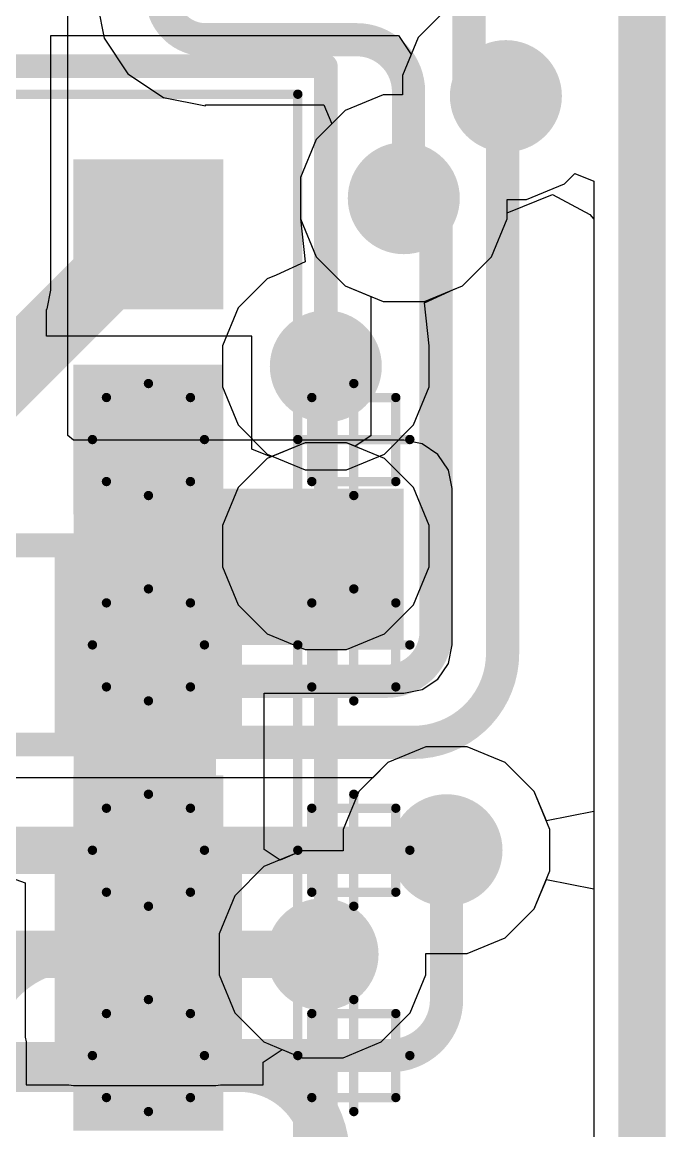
# Model space of a CAD drawing. Header units: inches. Extents: x -0.01 to 2.44, y -0.01 to 2.26.
# Drawn here: x 1.9165 to 2.0522, y 0.3888 to 0.6226 of the extents above; entities that cross this region are included whole.
import ezdxf

# ---------------------------------------------------------------- set-up
doc = ezdxf.new("R2010")
doc.units = ezdxf.units.IN
doc.header["$MEASUREMENT"] = 0
for name, color, linetype in [('Board Outline', 216, 'Continuous'), ('Bottom Layer', 5, 'Continuous'), ('Bottom Overlay', 54, 'Continuous'), ('Bottom Paste', 16, 'Continuous'), ('Bottom Solder', 6, 'Continuous'), ('GROUND', 16, 'Continuous'), ('POWER', 76, 'Continuous'), ('SIGNAL1', 90, 'Continuous'), ('SIGNAL2', 156, 'Continuous'), ('Top 3D Body', 76, 'Continuous'), ('Top Assembly', 56, 'Continuous'), ('Top Component Center', 56, 'Continuous'), ('Top Layer', 1, 'Continuous'), ('Top Overlay', 2, 'Continuous'), ('Top Paste', 8, 'Continuous'), ('Top Solder', 216, 'Continuous'), ('Via Holes', 16, 'Continuous')]:
    doc.layers.add(name, color=color, linetype=linetype)

# ---------------------------------------------------------------- blocks, each defined once
blk = doc.blocks.new('NORA_B120_00B_28')
at = {"layer": 'Top Layer'}
for points in [[(-0.16142, -0.05512), (-0.18504, -0.05512), (-0.18504, -0.0315), (-0.16142, -0.0315)], [(-0.16142, -0.09843), (-0.18504, -0.09843), (-0.18504, -0.0748), (-0.16142, -0.0748)], [(-0.16142, -0.14173), (-0.18504, -0.14173), (-0.18504, -0.11811), (-0.16142, -0.11811)], [(-0.16142, -0.18504), (-0.18504, -0.18504), (-0.18504, -0.16142), (-0.16142, -0.16142)], [(-0.16142, -0.22835), (-0.18504, -0.22835), (-0.18504, -0.20472), (-0.16142, -0.20472)]]:
    blk.add_hatch(color=1, dxfattribs=at).paths.add_polyline_path(points)
at = {"layer": 'Top Paste'}
for points in [[(-0.16142, -0.05512), (-0.18504, -0.05512), (-0.18504, -0.0315), (-0.16142, -0.0315)], [(-0.16142, -0.09843), (-0.18504, -0.09843), (-0.18504, -0.0748), (-0.16142, -0.0748)], [(-0.16142, -0.14173), (-0.18504, -0.14173), (-0.18504, -0.11811), (-0.16142, -0.11811)], [(-0.16142, -0.18504), (-0.18504, -0.18504), (-0.18504, -0.16142), (-0.16142, -0.16142)], [(-0.16142, -0.22835), (-0.18504, -0.22835), (-0.18504, -0.20472), (-0.16142, -0.20472)]]:
    blk.add_hatch(color=8, dxfattribs=at).paths.add_polyline_path(points)
at = {"layer": 'Top Solder'}
for points in [[(-0.15742, -0.05912), (-0.18904, -0.05912), (-0.18904, -0.0275), (-0.15742, -0.0275)], [(-0.15742, -0.10243), (-0.18904, -0.10243), (-0.18904, -0.0708), (-0.15742, -0.0708)], [(-0.15742, -0.14573), (-0.18904, -0.14573), (-0.18904, -0.11411), (-0.15742, -0.11411)], [(-0.15742, -0.18904), (-0.18904, -0.18904), (-0.18904, -0.15742), (-0.15742, -0.15742)], [(-0.15742, -0.23235), (-0.18904, -0.23235), (-0.18904, -0.20072), (-0.15742, -0.20072)]]:
    blk.add_hatch(color=216, dxfattribs=at).paths.add_polyline_path(points)
at = {"layer": 'Top 3D Body', "const_width": 0.00197}
for points in [[(-0.20472, 0.31693), (-0.20472, -0.24606)], [(0.20472, -0.24606), (-0.20472, -0.24606)]]:
    blk.add_lwpolyline(points, dxfattribs=at)
at = {"layer": 'Top 3D Body', "const_width": 0.000984}
blk.add_lwpolyline([(-0.20522, -0.24606, 1), (-0.20423, -0.24606, 1)], format="xyb", close=True, dxfattribs=at)
blk.add_lwpolyline([(-0.20522, -0.24606, 1), (-0.20423, -0.24606, 1)], format="xyb", close=True, dxfattribs=at)
at = {"layer": 'Top Assembly', "const_width": 0.00197}
for points in [[(-0.22539, -0.03445), (-0.22539, -0.05217)], [(-0.20768, -0.03445), (-0.22539, -0.03445)], [(-0.20768, -0.03445), (-0.20768, -0.05217)], [(-0.18209, -0.03445), (-0.18209, -0.05217)], [(-0.16437, -0.03445), (-0.18209, -0.03445)], [(-0.16437, -0.03445), (-0.16437, -0.05217)], [(-0.20768, -0.05217), (-0.22539, -0.05217)], [(-0.16437, -0.05217), (-0.18209, -0.05217)], [(-0.22539, -0.07776), (-0.22539, -0.09547)], [(-0.20768, -0.07776), (-0.22539, -0.07776)], [(-0.20768, -0.07776), (-0.20768, -0.09547)], [(-0.18209, -0.07776), (-0.18209, -0.09547)], [(-0.16437, -0.07776), (-0.18209, -0.07776)], [(-0.16437, -0.07776), (-0.16437, -0.09547)], [(-0.20768, -0.09547), (-0.22539, -0.09547)], [(-0.16437, -0.09547), (-0.18209, -0.09547)], [(-0.22539, -0.12106), (-0.22539, -0.13878)], [(-0.20768, -0.12106), (-0.22539, -0.12106)], [(-0.20768, -0.12106), (-0.20768, -0.13878)], [(-0.18209, -0.12106), (-0.18209, -0.13878)], [(-0.16437, -0.12106), (-0.18209, -0.12106)], [(-0.16437, -0.12106), (-0.16437, -0.13878)], [(-0.20768, -0.13878), (-0.22539, -0.13878)], [(-0.16437, -0.13878), (-0.18209, -0.13878)], [(-0.20768, -0.16437), (-0.22539, -0.16437)], [(-0.22539, -0.16437), (-0.22539, -0.18209)], [(-0.20768, -0.16437), (-0.20768, -0.18209)], [(-0.16437, -0.16437), (-0.18209, -0.16437)], [(-0.18209, -0.16437), (-0.18209, -0.18209)], [(-0.16437, -0.16437), (-0.16437, -0.18209)], [(-0.20768, -0.18209), (-0.22539, -0.18209)], [(-0.16437, -0.18209), (-0.18209, -0.18209)]]:
    blk.add_lwpolyline(points, dxfattribs=at)
at = {"layer": 'Top Assembly', "const_width": 0.000984}
for points in [[(-0.22588, -0.03445, 1), (-0.2249, -0.03445, 1)], [(-0.22588, -0.03445, 1), (-0.2249, -0.03445, 1)], [(-0.20817, -0.03445, 1), (-0.20718, -0.03445, 1)], [(-0.20817, -0.03445, 1), (-0.20718, -0.03445, 1)], [(-0.18258, -0.03445, 1), (-0.18159, -0.03445, 1)], [(-0.18258, -0.03445, 1), (-0.18159, -0.03445, 1)], [(-0.16486, -0.03445, 1), (-0.16388, -0.03445, 1)], [(-0.16486, -0.03445, 1), (-0.16388, -0.03445, 1)], [(-0.22588, -0.05217, 1), (-0.2249, -0.05217, 1)], [(-0.22588, -0.05217, 1), (-0.2249, -0.05217, 1)], [(-0.20817, -0.05217, 1), (-0.20718, -0.05217, 1)], [(-0.20817, -0.05217, 1), (-0.20718, -0.05217, 1)], [(-0.18258, -0.05217, 1), (-0.18159, -0.05217, 1)], [(-0.18258, -0.05217, 1), (-0.18159, -0.05217, 1)], [(-0.16486, -0.05217, 1), (-0.16388, -0.05217, 1)], [(-0.16486, -0.05217, 1), (-0.16388, -0.05217, 1)], [(-0.22588, -0.07776, 1), (-0.2249, -0.07776, 1)], [(-0.22588, -0.07776, 1), (-0.2249, -0.07776, 1)], [(-0.20817, -0.07776, 1), (-0.20718, -0.07776, 1)], [(-0.20817, -0.07776, 1), (-0.20718, -0.07776, 1)], [(-0.18258, -0.07776, 1), (-0.18159, -0.07776, 1)], [(-0.18258, -0.07776, 1), (-0.18159, -0.07776, 1)], [(-0.16486, -0.07776, 1), (-0.16388, -0.07776, 1)], [(-0.16486, -0.07776, 1), (-0.16388, -0.07776, 1)], [(-0.22588, -0.09547, 1), (-0.2249, -0.09547, 1)], [(-0.22588, -0.09547, 1), (-0.2249, -0.09547, 1)], [(-0.20817, -0.09547, 1), (-0.20718, -0.09547, 1)], [(-0.20817, -0.09547, 1), (-0.20718, -0.09547, 1)], [(-0.18258, -0.09547, 1), (-0.18159, -0.09547, 1)], [(-0.18258, -0.09547, 1), (-0.18159, -0.09547, 1)], [(-0.16486, -0.09547, 1), (-0.16388, -0.09547, 1)], [(-0.16486, -0.09547, 1), (-0.16388, -0.09547, 1)], [(-0.22588, -0.12106, 1), (-0.2249, -0.12106, 1)], [(-0.22588, -0.12106, 1), (-0.2249, -0.12106, 1)], [(-0.20817, -0.12106, 1), (-0.20718, -0.12106, 1)], [(-0.20817, -0.12106, 1), (-0.20718, -0.12106, 1)], [(-0.18258, -0.12106, 1), (-0.18159, -0.12106, 1)], [(-0.18258, -0.12106, 1), (-0.18159, -0.12106, 1)], [(-0.16486, -0.12106, 1), (-0.16388, -0.12106, 1)], [(-0.16486, -0.12106, 1), (-0.16388, -0.12106, 1)], [(-0.22588, -0.13878, 1), (-0.2249, -0.13878, 1)], [(-0.22588, -0.13878, 1), (-0.2249, -0.13878, 1)], [(-0.20817, -0.13878, 1), (-0.20718, -0.13878, 1)], [(-0.20817, -0.13878, 1), (-0.20718, -0.13878, 1)], [(-0.18258, -0.13878, 1), (-0.18159, -0.13878, 1)], [(-0.18258, -0.13878, 1), (-0.18159, -0.13878, 1)], [(-0.16486, -0.13878, 1), (-0.16388, -0.13878, 1)], [(-0.16486, -0.13878, 1), (-0.16388, -0.13878, 1)], [(-0.22588, -0.16437, 1), (-0.2249, -0.16437, 1)], [(-0.22588, -0.16437, 1), (-0.2249, -0.16437, 1)], [(-0.20817, -0.16437, 1), (-0.20718, -0.16437, 1)], [(-0.20817, -0.16437, 1), (-0.20718, -0.16437, 1)], [(-0.18258, -0.16437, 1), (-0.18159, -0.16437, 1)], [(-0.18258, -0.16437, 1), (-0.18159, -0.16437, 1)], [(-0.16486, -0.16437, 1), (-0.16388, -0.16437, 1)], [(-0.16486, -0.16437, 1), (-0.16388, -0.16437, 1)], [(-0.22588, -0.18209, 1), (-0.2249, -0.18209, 1)], [(-0.22588, -0.18209, 1), (-0.2249, -0.18209, 1)], [(-0.20817, -0.18209, 1), (-0.20718, -0.18209, 1)], [(-0.20817, -0.18209, 1), (-0.20718, -0.18209, 1)], [(-0.18258, -0.18209, 1), (-0.18159, -0.18209, 1)], [(-0.18258, -0.18209, 1), (-0.18159, -0.18209, 1)], [(-0.16486, -0.18209, 1), (-0.16388, -0.18209, 1)], [(-0.16486, -0.18209, 1), (-0.16388, -0.18209, 1)]]:
    blk.add_lwpolyline(points, format="xyb", close=True, dxfattribs=at)
at = {"layer": 'Top Component Center', "const_width": 0.00197}
for points in [[(-0.21653, -0.0315), (-0.21653, -0.05512)], [(-0.17323, -0.0315), (-0.17323, -0.05512)], [(-0.22539, -0.03445), (-0.22539, -0.05217)], [(-0.20768, -0.03445), (-0.22539, -0.03445)], [(-0.20768, -0.03445), (-0.20768, -0.05217)], [(-0.18209, -0.03445), (-0.18209, -0.05217)], [(-0.16437, -0.03445), (-0.18209, -0.03445)], [(-0.16437, -0.03445), (-0.16437, -0.05217)], [(-0.20472, -0.04331), (-0.22835, -0.04331)], [(-0.16142, -0.04331), (-0.18504, -0.04331)], [(-0.20768, -0.05217), (-0.22539, -0.05217)], [(-0.16437, -0.05217), (-0.18209, -0.05217)], [(-0.21653, -0.0748), (-0.21653, -0.09842)], [(-0.17323, -0.0748), (-0.17323, -0.09842)], [(-0.20768, -0.07776), (-0.22539, -0.07776)], [(-0.22539, -0.07776), (-0.22539, -0.09547)], [(-0.20768, -0.07776), (-0.20768, -0.09547)], [(-0.18209, -0.07776), (-0.18209, -0.09547)], [(-0.16437, -0.07776), (-0.18209, -0.07776)], [(-0.16437, -0.07776), (-0.16437, -0.09547)], [(-0.20472, -0.08661), (-0.22835, -0.08661)], [(-0.16142, -0.08661), (-0.18504, -0.08661)], [(-0.20768, -0.09547), (-0.22539, -0.09547)], [(-0.16437, -0.09547), (-0.18209, -0.09547)], [(-0.21653, -0.11811), (-0.21653, -0.14173)], [(-0.17323, -0.11811), (-0.17323, -0.14173)], [(-0.20768, -0.12106), (-0.22539, -0.12106)], [(-0.22539, -0.12106), (-0.22539, -0.13878)], [(-0.20768, -0.12106), (-0.20768, -0.13878)], [(-0.16437, -0.12106), (-0.18209, -0.12106)], [(-0.18209, -0.12106), (-0.18209, -0.13878)], [(-0.16437, -0.12106), (-0.16437, -0.13878)], [(-0.20472, -0.12992), (-0.22835, -0.12992)], [(-0.16142, -0.12992), (-0.18504, -0.12992)], [(-0.20768, -0.13878), (-0.22539, -0.13878)], [(-0.16437, -0.13878), (-0.18209, -0.13878)], [(-0.21653, -0.16142), (-0.21653, -0.18504)], [(-0.17323, -0.16142), (-0.17323, -0.18504)], [(-0.22539, -0.16437), (-0.22539, -0.18209)], [(-0.20768, -0.16437), (-0.22539, -0.16437)], [(-0.20768, -0.16437), (-0.20768, -0.18209)], [(-0.18209, -0.16437), (-0.18209, -0.18209)], [(-0.16437, -0.16437), (-0.18209, -0.16437)], [(-0.16437, -0.16437), (-0.16437, -0.18209)], [(-0.20472, -0.17323), (-0.22835, -0.17323)], [(-0.16142, -0.17323), (-0.18504, -0.17323)], [(-0.20768, -0.18209), (-0.22539, -0.18209)], [(-0.16437, -0.18209), (-0.18209, -0.18209)]]:
    blk.add_lwpolyline(points, dxfattribs=at)
at = {"layer": 'Top Component Center', "const_width": 0.000984}
for points in [[(-0.21703, -0.0315, 1), (-0.21604, -0.0315, 1)], [(-0.17372, -0.0315, 1), (-0.17274, -0.0315, 1)], [(-0.22588, -0.03445, 1), (-0.2249, -0.03445, 1)], [(-0.22588, -0.03445, 1), (-0.2249, -0.03445, 1)], [(-0.20817, -0.03445, 1), (-0.20718, -0.03445, 1)], [(-0.20817, -0.03445, 1), (-0.20718, -0.03445, 1)], [(-0.18258, -0.03445, 1), (-0.18159, -0.03445, 1)], [(-0.18258, -0.03445, 1), (-0.18159, -0.03445, 1)], [(-0.16486, -0.03445, 1), (-0.16388, -0.03445, 1)], [(-0.16486, -0.03445, 1), (-0.16388, -0.03445, 1)], [(-0.22884, -0.04331, 1), (-0.22785, -0.04331, 1)], [(-0.20522, -0.04331, 1), (-0.20423, -0.04331, 1)], [(-0.18553, -0.04331, 1), (-0.18455, -0.04331, 1)], [(-0.16191, -0.04331, 1), (-0.16092, -0.04331, 1)], [(-0.22588, -0.05217, 1), (-0.2249, -0.05217, 1)], [(-0.22588, -0.05217, 1), (-0.2249, -0.05217, 1)], [(-0.20817, -0.05217, 1), (-0.20718, -0.05217, 1)], [(-0.20817, -0.05217, 1), (-0.20718, -0.05217, 1)], [(-0.18258, -0.05217, 1), (-0.18159, -0.05217, 1)], [(-0.18258, -0.05217, 1), (-0.18159, -0.05217, 1)], [(-0.16486, -0.05217, 1), (-0.16388, -0.05217, 1)], [(-0.16486, -0.05217, 1), (-0.16388, -0.05217, 1)], [(-0.21703, -0.05512, 1), (-0.21604, -0.05512, 1)], [(-0.17372, -0.05512, 1), (-0.17274, -0.05512, 1)], [(-0.21703, -0.0748, 1), (-0.21604, -0.0748, 1)], [(-0.17372, -0.0748, 1), (-0.17274, -0.0748, 1)], [(-0.22588, -0.07776, 1), (-0.2249, -0.07776, 1)], [(-0.22588, -0.07776, 1), (-0.2249, -0.07776, 1)], [(-0.20817, -0.07776, 1), (-0.20718, -0.07776, 1)], [(-0.20817, -0.07776, 1), (-0.20718, -0.07776, 1)], [(-0.18258, -0.07776, 1), (-0.18159, -0.07776, 1)], [(-0.18258, -0.07776, 1), (-0.18159, -0.07776, 1)], [(-0.16486, -0.07776, 1), (-0.16388, -0.07776, 1)], [(-0.16486, -0.07776, 1), (-0.16388, -0.07776, 1)], [(-0.22884, -0.08661, 1), (-0.22785, -0.08661, 1)], [(-0.20522, -0.08661, 1), (-0.20423, -0.08661, 1)], [(-0.18553, -0.08661, 1), (-0.18455, -0.08661, 1)], [(-0.16191, -0.08661, 1), (-0.16092, -0.08661, 1)], [(-0.22588, -0.09547, 1), (-0.2249, -0.09547, 1)], [(-0.22588, -0.09547, 1), (-0.2249, -0.09547, 1)], [(-0.20817, -0.09547, 1), (-0.20718, -0.09547, 1)], [(-0.20817, -0.09547, 1), (-0.20718, -0.09547, 1)], [(-0.18258, -0.09547, 1), (-0.18159, -0.09547, 1)], [(-0.18258, -0.09547, 1), (-0.18159, -0.09547, 1)], [(-0.16486, -0.09547, 1), (-0.16388, -0.09547, 1)], [(-0.16486, -0.09547, 1), (-0.16388, -0.09547, 1)], [(-0.21703, -0.09842, 1), (-0.21604, -0.09842, 1)], [(-0.17372, -0.09842, 1), (-0.17274, -0.09842, 1)], [(-0.21703, -0.11811, 1), (-0.21604, -0.11811, 1)], [(-0.17372, -0.11811, 1), (-0.17274, -0.11811, 1)], [(-0.22588, -0.12106, 1), (-0.2249, -0.12106, 1)], [(-0.22588, -0.12106, 1), (-0.2249, -0.12106, 1)], [(-0.20817, -0.12106, 1), (-0.20718, -0.12106, 1)], [(-0.20817, -0.12106, 1), (-0.20718, -0.12106, 1)], [(-0.18258, -0.12106, 1), (-0.18159, -0.12106, 1)], [(-0.18258, -0.12106, 1), (-0.18159, -0.12106, 1)], [(-0.16486, -0.12106, 1), (-0.16388, -0.12106, 1)], [(-0.16486, -0.12106, 1), (-0.16388, -0.12106, 1)], [(-0.22884, -0.12992, 1), (-0.22785, -0.12992, 1)], [(-0.20522, -0.12992, 1), (-0.20423, -0.12992, 1)], [(-0.18553, -0.12992, 1), (-0.18455, -0.12992, 1)], [(-0.16191, -0.12992, 1), (-0.16092, -0.12992, 1)], [(-0.22588, -0.13878, 1), (-0.2249, -0.13878, 1)], [(-0.22588, -0.13878, 1), (-0.2249, -0.13878, 1)], [(-0.20817, -0.13878, 1), (-0.20718, -0.13878, 1)], [(-0.20817, -0.13878, 1), (-0.20718, -0.13878, 1)], [(-0.18258, -0.13878, 1), (-0.18159, -0.13878, 1)], [(-0.18258, -0.13878, 1), (-0.18159, -0.13878, 1)], [(-0.16486, -0.13878, 1), (-0.16388, -0.13878, 1)], [(-0.16486, -0.13878, 1), (-0.16388, -0.13878, 1)], [(-0.21703, -0.14173, 1), (-0.21604, -0.14173, 1)], [(-0.17372, -0.14173, 1), (-0.17274, -0.14173, 1)], [(-0.21703, -0.16142, 1), (-0.21604, -0.16142, 1)], [(-0.17372, -0.16142, 1), (-0.17274, -0.16142, 1)], [(-0.22588, -0.16437, 1), (-0.2249, -0.16437, 1)], [(-0.22588, -0.16437, 1), (-0.2249, -0.16437, 1)], [(-0.20817, -0.16437, 1), (-0.20718, -0.16437, 1)], [(-0.20817, -0.16437, 1), (-0.20718, -0.16437, 1)], [(-0.18258, -0.16437, 1), (-0.18159, -0.16437, 1)], [(-0.18258, -0.16437, 1), (-0.18159, -0.16437, 1)], [(-0.16486, -0.16437, 1), (-0.16388, -0.16437, 1)], [(-0.16486, -0.16437, 1), (-0.16388, -0.16437, 1)], [(-0.22884, -0.17323, 1), (-0.22785, -0.17323, 1)], [(-0.20522, -0.17323, 1), (-0.20423, -0.17323, 1)], [(-0.18553, -0.17323, 1), (-0.18455, -0.17323, 1)], [(-0.16191, -0.17323, 1), (-0.16092, -0.17323, 1)], [(-0.22588, -0.18209, 1), (-0.2249, -0.18209, 1)], [(-0.22588, -0.18209, 1), (-0.2249, -0.18209, 1)], [(-0.20817, -0.18209, 1), (-0.20718, -0.18209, 1)], [(-0.20817, -0.18209, 1), (-0.20718, -0.18209, 1)], [(-0.18258, -0.18209, 1), (-0.18159, -0.18209, 1)], [(-0.18258, -0.18209, 1), (-0.18159, -0.18209, 1)], [(-0.16486, -0.18209, 1), (-0.16388, -0.18209, 1)], [(-0.16486, -0.18209, 1), (-0.16388, -0.18209, 1)], [(-0.21703, -0.18504, 1), (-0.21604, -0.18504, 1)], [(-0.17372, -0.18504, 1), (-0.17274, -0.18504, 1)]]:
    blk.add_lwpolyline(points, format="xyb", close=True, dxfattribs=at)
at = {"layer": 'Top Overlay', "const_width": 0.005}
for points in [[(-0.21063, 0.31693), (-0.21063, -0.25197)], [(0.21063, -0.25197), (-0.21063, -0.25197)]]:
    blk.add_lwpolyline(points, dxfattribs=at)
at = {"layer": 'Top Overlay', "const_width": 0.0025}
blk.add_lwpolyline([(-0.21188, -0.25197, 1), (-0.20938, -0.25197, 1)], format="xyb", close=True, dxfattribs=at)
blk.add_lwpolyline([(-0.21188, -0.25197, 1), (-0.20938, -0.25197, 1)], format="xyb", close=True, dxfattribs=at)
blk = doc.blocks.new('R___0603_B_54')
at = {"layer": 'Bottom Layer'}
for points in [[(-0.045, -0.0175), (-0.045, 0.0175), (-0.015, 0.0175), (-0.015, -0.0175)], [(0.015, -0.0175), (0.015, 0.0175), (0.045, 0.0175), (0.045, -0.0175)]]:
    blk.add_hatch(color=5, dxfattribs=at).paths.add_polyline_path(points)
at = {"layer": 'Bottom Paste'}
for points in [[(-0.045, -0.0175), (-0.045, 0.0175), (-0.015, 0.0175), (-0.015, -0.0175)], [(0.015, -0.0175), (0.015, 0.0175), (0.045, 0.0175), (0.045, -0.0175)]]:
    blk.add_hatch(color=16, dxfattribs=at).paths.add_polyline_path(points)
at = {"layer": 'Bottom Solder'}
for points in [[(-0.049, -0.0215), (-0.049, 0.0215), (-0.011, 0.0215), (-0.011, -0.0215)], [(0.011, -0.0215), (0.011, 0.0215), (0.049, 0.0215), (0.049, -0.0215)]]:
    blk.add_hatch(color=6, dxfattribs=at).paths.add_polyline_path(points)
at = {"layer": 'Bottom Overlay', "const_width": 0.005}
for points in [[(-0.048, -0.021), (-0.048, 0.021)], [(-0.048, 0.021), (0.048, 0.021)], [(0.048, -0.021), (0.048, 0.021)], [(-0.048, -0.021), (0.048, -0.021)]]:
    blk.add_lwpolyline(points, dxfattribs=at)
at = {"layer": 'Bottom Overlay', "const_width": 0.0025}
for points in [[(-0.04925, 0.021, 1), (-0.04675, 0.021, 1)], [(-0.04925, 0.021, 1), (-0.04675, 0.021, 1)], [(0.04675, 0.021, 1), (0.04925, 0.021, 1)], [(0.04675, 0.021, 1), (0.04925, 0.021, 1)], [(-0.04925, -0.021, 1), (-0.04675, -0.021, 1)], [(-0.04925, -0.021, 1), (-0.04675, -0.021, 1)], [(0.04675, -0.021, 1), (0.04925, -0.021, 1)], [(0.04675, -0.021, 1), (0.04925, -0.021, 1)]]:
    blk.add_lwpolyline(points, format="xyb", close=True, dxfattribs=at)
blk = doc.blocks.new('R___0603_B_55')
at = {"layer": 'Bottom Layer'}
for points in [[(-0.045, -0.0175), (-0.045, 0.0175), (-0.015, 0.0175), (-0.015, -0.0175)], [(0.015, -0.0175), (0.015, 0.0175), (0.045, 0.0175), (0.045, -0.0175)]]:
    blk.add_hatch(color=5, dxfattribs=at).paths.add_polyline_path(points)
at = {"layer": 'Bottom Paste'}
for points in [[(-0.045, -0.0175), (-0.045, 0.0175), (-0.015, 0.0175), (-0.015, -0.0175)], [(0.015, -0.0175), (0.015, 0.0175), (0.045, 0.0175), (0.045, -0.0175)]]:
    blk.add_hatch(color=16, dxfattribs=at).paths.add_polyline_path(points)
at = {"layer": 'Bottom Solder'}
for points in [[(-0.049, -0.0215), (-0.049, 0.0215), (-0.011, 0.0215), (-0.011, -0.0215)], [(0.011, -0.0215), (0.011, 0.0215), (0.049, 0.0215), (0.049, -0.0215)]]:
    blk.add_hatch(color=6, dxfattribs=at).paths.add_polyline_path(points)
at = {"layer": 'Bottom Overlay', "const_width": 0.005}
for points in [[(-0.048, -0.021), (-0.048, 0.021)], [(-0.048, 0.021), (0.048, 0.021)], [(0.048, -0.021), (0.048, 0.021)], [(-0.048, -0.021), (0.048, -0.021)]]:
    blk.add_lwpolyline(points, dxfattribs=at)
at = {"layer": 'Bottom Overlay', "const_width": 0.0025}
for points in [[(-0.04925, 0.021, 1), (-0.04675, 0.021, 1)], [(-0.04925, 0.021, 1), (-0.04675, 0.021, 1)], [(0.04675, 0.021, 1), (0.04925, 0.021, 1)], [(0.04675, 0.021, 1), (0.04925, 0.021, 1)], [(-0.04925, -0.021, 1), (-0.04675, -0.021, 1)], [(-0.04925, -0.021, 1), (-0.04675, -0.021, 1)], [(0.04675, -0.021, 1), (0.04925, -0.021, 1)], [(0.04675, -0.021, 1), (0.04925, -0.021, 1)]]:
    blk.add_lwpolyline(points, format="xyb", close=True, dxfattribs=at)

msp = doc.modelspace()

# ---------------------------------------------------------------- hatches: boundary and pattern name
at = {"layer": 'Bottom Layer'}
h = msp.add_hatch(color=5, dxfattribs=at)
edge = h.paths.add_edge_path()
edge.add_arc((2.01852, 0.607), 0.01181, 0, 360)
h = msp.add_hatch(color=5, dxfattribs=at)
edge = h.paths.add_edge_path()
edge.add_arc((1.99699, 0.58547), 0.01181, 0, 360)
h = msp.add_hatch(color=5, dxfattribs=at)
edge = h.paths.add_edge_path()
edge.add_arc((1.98055, 0.55), 0.01181, 0, 360)
for points in [[(1.92737, 0.49126), (1.99699, 0.49126), (1.99699, 0.52423), (1.92737, 0.52423)], [(1.92737, 0.4085), (1.95737, 0.4085), (1.95737, 0.50876), (1.92737, 0.50876)]]:
    msp.add_hatch(color=5, dxfattribs=at).paths.add_polyline_path(points)
h = msp.add_hatch(color=5, dxfattribs=at)
edge = h.paths.add_edge_path()
edge.add_arc((1.98055, 0.51208), 0.01181, 0, 360)
h = msp.add_hatch(color=5, dxfattribs=at)
edge = h.paths.add_edge_path()
edge.add_arc((2.006, 0.44795), 0.01181, 0, 360)
h = msp.add_hatch(color=5, dxfattribs=at)
edge = h.paths.add_edge_path()
edge.add_arc((1.97986, 0.426), 0.01181, 0, 360)
at = {"layer": 'GROUND'}
h = msp.add_hatch(color=16, dxfattribs=at)
edge = h.paths.add_edge_path()
edge.add_arc((2.01852, 0.607), 0.01181, 0, 360)
h = msp.add_hatch(color=16, dxfattribs=at)
edge = h.paths.add_edge_path()
edge.add_arc((1.99699, 0.58547), 0.01181, 0, 360)
h = msp.add_hatch(color=16, dxfattribs=at)
edge = h.paths.add_edge_path()
edge.add_arc((1.98055, 0.55), 0.01181, 0, 360)
h = msp.add_hatch(color=16, dxfattribs=at)
edge = h.paths.add_edge_path()
edge.add_arc((1.98055, 0.51208), 0.01181, 0, 360)
h = msp.add_hatch(color=16, dxfattribs=at)
edge = h.paths.add_edge_path()
edge.add_arc((2.006, 0.44795), 0.01181, 0, 360)
h = msp.add_hatch(color=16, dxfattribs=at)
edge = h.paths.add_edge_path()
edge.add_arc((1.97986, 0.426), 0.01181, 0, 360)
at = {"layer": 'POWER'}
h = msp.add_hatch(color=76, dxfattribs=at)
edge = h.paths.add_edge_path()
edge.add_arc((2.01852, 0.607), 0.01181, 0, 360)
h = msp.add_hatch(color=76, dxfattribs=at)
edge = h.paths.add_edge_path()
edge.add_arc((1.99699, 0.58547), 0.01181, 0, 360)
h = msp.add_hatch(color=76, dxfattribs=at)
edge = h.paths.add_edge_path()
edge.add_arc((1.98055, 0.55), 0.01181, 0, 360)
h = msp.add_hatch(color=76, dxfattribs=at)
edge = h.paths.add_edge_path()
edge.add_arc((1.98055, 0.51208), 0.01181, 0, 360)
h = msp.add_hatch(color=76, dxfattribs=at)
edge = h.paths.add_edge_path()
edge.add_arc((2.006, 0.44795), 0.01181, 0, 360)
h = msp.add_hatch(color=76, dxfattribs=at)
edge = h.paths.add_edge_path()
edge.add_arc((1.97986, 0.426), 0.01181, 0, 360)
at = {"layer": 'SIGNAL1'}
h = msp.add_hatch(color=90, dxfattribs=at)
edge = h.paths.add_edge_path()
edge.add_arc((2.01852, 0.607), 0.01181, 0, 360)
h = msp.add_hatch(color=90, dxfattribs=at)
edge = h.paths.add_edge_path()
edge.add_arc((1.99699, 0.58547), 0.01181, 0, 360)
h = msp.add_hatch(color=90, dxfattribs=at)
edge = h.paths.add_edge_path()
edge.add_arc((1.98055, 0.55), 0.01181, 0, 360)
h = msp.add_hatch(color=90, dxfattribs=at)
edge = h.paths.add_edge_path()
edge.add_arc((1.98055, 0.51208), 0.01181, 0, 360)
h = msp.add_hatch(color=90, dxfattribs=at)
edge = h.paths.add_edge_path()
edge.add_arc((2.006, 0.44795), 0.01181, 0, 360)
h = msp.add_hatch(color=90, dxfattribs=at)
edge = h.paths.add_edge_path()
edge.add_arc((1.97986, 0.426), 0.01181, 0, 360)
at = {"layer": 'SIGNAL2'}
h = msp.add_hatch(color=156, dxfattribs=at)
edge = h.paths.add_edge_path()
edge.add_arc((2.01852, 0.607), 0.01181, 0, 360)
h = msp.add_hatch(color=156, dxfattribs=at)
edge = h.paths.add_edge_path()
edge.add_arc((1.99699, 0.58547), 0.01181, 0, 360)
h = msp.add_hatch(color=156, dxfattribs=at)
edge = h.paths.add_edge_path()
edge.add_arc((1.98055, 0.55), 0.01181, 0, 360)
h = msp.add_hatch(color=156, dxfattribs=at)
edge = h.paths.add_edge_path()
edge.add_arc((1.98055, 0.51208), 0.01181, 0, 360)
h = msp.add_hatch(color=156, dxfattribs=at)
edge = h.paths.add_edge_path()
edge.add_arc((2.006, 0.44795), 0.01181, 0, 360)
h = msp.add_hatch(color=156, dxfattribs=at)
edge = h.paths.add_edge_path()
edge.add_arc((1.97986, 0.426), 0.01181, 0, 360)
at = {"layer": 'Top Layer'}
h = msp.add_hatch(color=1, dxfattribs=at)
edge = h.paths.add_edge_path()
edge.add_arc((2.01852, 0.607), 0.01181, 0, 360)
h = msp.add_hatch(color=1, dxfattribs=at)
edge = h.paths.add_edge_path()
edge.add_arc((1.99699, 0.58547), 0.01181, 0, 360)
h = msp.add_hatch(color=1, dxfattribs=at)
edge = h.paths.add_edge_path()
edge.add_arc((1.98055, 0.55), 0.01181, 0, 360)
h = msp.add_hatch(color=1, dxfattribs=at)
edge = h.paths.add_edge_path()
edge.add_arc((1.98055, 0.51208), 0.01181, 0, 360)
h = msp.add_hatch(color=1, dxfattribs=at)
edge = h.paths.add_edge_path()
edge.add_arc((2.006, 0.44795), 0.01181, 0, 360)
h = msp.add_hatch(color=1, dxfattribs=at)
edge = h.paths.add_edge_path()
edge.add_arc((1.97986, 0.426), 0.01181, 0, 360)
at = {"layer": 'Via Holes'}
h = msp.add_hatch(color=7, dxfattribs=at)
edge = h.paths.add_edge_path()
edge.add_arc((2.01852, 0.607), 0.00591, 0, 360)
h = msp.add_hatch(color=7, dxfattribs=at)
edge = h.paths.add_edge_path()
edge.add_arc((1.99699, 0.58547), 0.00591, 0, 360)
h = msp.add_hatch(color=7, dxfattribs=at)
edge = h.paths.add_edge_path()
edge.add_arc((1.98055, 0.55), 0.00591, 0, 360)
h = msp.add_hatch(color=7, dxfattribs=at)
edge = h.paths.add_edge_path()
edge.add_arc((1.98055, 0.51208), 0.00591, 0, 360)
h = msp.add_hatch(color=7, dxfattribs=at)
edge = h.paths.add_edge_path()
edge.add_arc((2.006, 0.44795), 0.00591, 0, 360)
h = msp.add_hatch(color=7, dxfattribs=at)
edge = h.paths.add_edge_path()
edge.add_arc((1.97986, 0.426), 0.00591, 0, 360)

# ---------------------------------------------------------------- linework, layer by layer
at = {"layer": 'Board Outline', "const_width": 0.01}
msp.add_lwpolyline([(2.04724, 0), (2.04724, 1.85039)], dxfattribs=at)
at = {"layer": 'Bottom Layer'}
for p, q in [((1.92613, 0.53545), (1.92613, 0.626)), ((1.93247, 0.626), (1.93382, 0.61922)), ((1.93382, 0.61922), (1.93883, 0.61172)), ((1.93883, 0.61172), (1.94632, 0.60671)), ((1.94632, 0.60671), (1.95517, 0.60495)), ((1.95517, 0.60495), (1.95517, 0.60513)), ((1.95517, 0.60513), (1.98015, 0.60513)), ((1.98015, 0.60513), (1.9818, 0.60113)), ((1.9818, 0.60113), (1.9785, 0.59782)), ((1.9785, 0.59782), (1.97518, 0.58981)), ((1.97518, 0.58981), (1.97518, 0.58113)), ((2.03087, 0.58851), (2.03305, 0.59068)), ((2.03305, 0.59068), (2.03705, 0.58903)), ((2.02286, 0.58519), (2.03087, 0.58851)), ((2.03705, 0.58903), (2.03705, 0.29653)), ((2.0188, 0.58113), (2.0188, 0.58519)), ((2.0188, 0.58519), (2.02286, 0.58519)), ((1.97518, 0.58113), (1.9785, 0.57311)), ((2.01548, 0.57311), (2.0188, 0.58113)), ((1.9785, 0.57311), (1.98463, 0.56698)), ((2.00934, 0.56698), (2.01548, 0.57311)), ((1.98463, 0.56698), (1.99265, 0.56366)), ((2.00133, 0.56366), (2.00934, 0.56698)), ((1.99265, 0.56366), (2.00133, 0.56366)), ((1.92737, 0.53442), (1.92613, 0.53545)), ((1.99699, 0.53442), (1.92737, 0.53442)), ((2.00089, 0.53365), (1.99699, 0.53442)), ((2.0042, 0.53144), (2.00089, 0.53365)), ((2.00641, 0.52813), (2.0042, 0.53144)), ((2.00718, 0.52423), (2.00641, 0.52813)), ((2.00718, 0.49126), (2.00718, 0.52423)), ((2.00641, 0.48736), (2.00718, 0.49126)), ((2.0042, 0.48405), (2.00641, 0.48736)), ((2.00089, 0.48184), (2.0042, 0.48405)), ((1.99699, 0.48106), (2.00089, 0.48184)), ((1.96757, 0.44812), (1.96757, 0.48106)), ((1.96757, 0.48106), (1.99699, 0.48106)), ((2.00166, 0.46976), (1.99365, 0.46644)), ((2.01034, 0.46976), (2.00166, 0.46976)), ((2.01835, 0.46644), (2.01034, 0.46976)), ((1.99365, 0.46644), (1.98751, 0.46031)), ((2.02449, 0.46031), (2.01835, 0.46644)), ((1.98751, 0.46031), (1.98419, 0.45229)), ((2.02781, 0.45229), (2.02449, 0.46031)), ((1.98419, 0.45229), (1.98419, 0.44781)), ((2.02781, 0.44361), (2.02781, 0.45229)), ((1.9709, 0.44589), (1.96757, 0.44812)), ((1.97552, 0.44781), (1.9709, 0.44589)), ((1.98419, 0.44781), (1.97552, 0.44781)), ((1.91318, 0.44249), (1.91718, 0.44108)), ((2.02449, 0.4356), (2.02781, 0.44361)), ((1.91718, 0.44108), (1.91718, 0.4085)), ((2.01835, 0.42946), (2.02449, 0.4356)), ((2.01034, 0.42614), (2.01835, 0.42946)), ((2.00167, 0.42166), (2.00167, 0.42614)), ((2.00167, 0.42614), (2.01034, 0.42614)), ((1.99835, 0.41365), (2.00167, 0.42166)), ((1.99222, 0.40751), (1.99835, 0.41365)), ((1.91718, 0.4085), (1.91737, 0.40752)), ((1.91737, 0.40752), (1.91737, 0.3985)), ((1.9842, 0.40419), (1.99222, 0.40751)), ((1.96737, 0.40323), (1.97137, 0.40591)), ((1.97137, 0.40591), (1.97552, 0.40419)), ((1.96737, 0.3985), (1.96737, 0.40323)), ((1.97552, 0.40419), (1.9842, 0.40419)), ((1.91737, 0.3985), (1.92639, 0.3985)), ((1.92639, 0.3985), (1.92737, 0.3983)), ((1.92737, 0.3983), (1.95737, 0.3983)), ((1.95737, 0.3983), (1.95836, 0.3985)), ((1.95836, 0.3985), (1.96737, 0.3985))]:
    msp.add_line(p, q, dxfattribs=at)
for points, const_width in [([(2.01075, 0.60539), (2.01075, 0.6395)], 0.007), ([(1.95517, 0.61889), (1.98706, 0.61889)], 0.007), ([(2.01752, 0.606), (2.01752, 0.6105)], 0.007), ([(1.99799, 0.58647), (1.99799, 0.60797)], 0.007), ([(1.96334, 0.51157), (1.98055, 0.51708)], 0.01), ([(1.94237, 0.49126), (1.95125, 0.50376)], 0.01)]:
    msp.add_lwpolyline(points, dxfattribs=dict(at, const_width=const_width))
for points, const_width in [([(1.95517, 0.61889, -0.414214), (1.946, 0.62806)], 0.007), ([(1.98706, 0.61889, -0.414214), (1.99799, 0.60797)], 0.007), ([(1.95125, 0.50376, -0.133896), (1.96334, 0.51157)], 0.01)]:
    msp.add_lwpolyline(points, format="xyb", dxfattribs=dict(at, const_width=const_width))
for points, const_width in [([(1.95342, 0.61889, 1), (1.95692, 0.61889, 1)], 0.0035), ([(1.95342, 0.61889, 1), (1.95692, 0.61889, 1)], 0.0035), ([(1.98531, 0.61889, 1), (1.98881, 0.61889, 1)], 0.0035), ([(1.98531, 0.61889, 1), (1.98881, 0.61889, 1)], 0.0035), ([(2.01577, 0.6105, 1), (2.01927, 0.6105, 1)], 0.0035), ([(1.99624, 0.60797, 1), (1.99974, 0.60797, 1)], 0.0035), ([(1.99624, 0.60797, 1), (1.99974, 0.60797, 1)], 0.0035), ([(2.009, 0.60539, 1), (2.0125, 0.60539, 1)], 0.0035), ([(2.01577, 0.606, 1), (2.01927, 0.606, 1)], 0.0035), ([(1.99624, 0.58647, 1), (1.99974, 0.58647, 1)], 0.0035), ([(1.97805, 0.51708, 1), (1.98305, 0.51708, 1)], 0.005), ([(1.96084, 0.51157, 1), (1.96584, 0.51157, 1)], 0.005), ([(1.96084, 0.51157, 1), (1.96584, 0.51157, 1)], 0.005), ([(1.94875, 0.50376, 1), (1.95375, 0.50376, 1)], 0.005), ([(1.94875, 0.50376, 1), (1.95375, 0.50376, 1)], 0.005), ([(1.93987, 0.49126, 1), (1.94487, 0.49126, 1)], 0.005)]:
    msp.add_lwpolyline(points, format="xyb", close=True, dxfattribs=dict(at, const_width=const_width))
at = {"layer": 'GROUND'}
for p, q in [((2.00616, 0.62549), (2.00003, 0.61935)), ((2.00003, 0.61935), (1.99671, 0.61134)), ((1.99671, 0.61134), (1.99671, 0.60728)), ((1.99265, 0.60728), (1.98463, 0.60396)), ((1.99671, 0.60728), (1.99265, 0.60728)), ((1.98463, 0.60396), (1.9785, 0.59782)), ((1.9785, 0.59782), (1.97518, 0.58981)), ((1.97518, 0.58981), (1.97518, 0.58113)), ((2.0188, 0.58241), (2.02837, 0.58622)), ((2.02837, 0.58622), (2.03623, 0.58205)), ((2.0188, 0.58113), (2.0188, 0.58241)), ((1.97518, 0.58113), (1.9785, 0.57311)), ((2.01548, 0.57311), (2.0188, 0.58113)), ((2.03623, 0.58205), (2.03705, 0.58107)), ((2.03705, 0.58107), (2.03705, 0.45612)), ((1.9785, 0.57311), (1.98463, 0.56698)), ((2.00934, 0.56698), (2.01548, 0.57311)), ((1.98463, 0.56698), (1.99265, 0.56366)), ((2.00133, 0.56366), (2.00934, 0.56698)), ((1.99265, 0.56366), (2.00133, 0.56366)), ((1.97621, 0.53389), (1.9682, 0.53057)), ((1.98489, 0.53389), (1.97621, 0.53389)), ((1.99291, 0.53057), (1.98489, 0.53389)), ((1.9682, 0.53057), (1.96206, 0.52444)), ((1.99904, 0.52444), (1.99291, 0.53057)), ((1.96206, 0.52444), (1.95874, 0.51642)), ((2.00236, 0.51642), (1.99904, 0.52444)), ((1.95874, 0.51642), (1.95874, 0.50774)), ((2.00236, 0.50774), (2.00236, 0.51642)), ((1.95874, 0.50774), (1.96206, 0.49973)), ((1.99904, 0.49973), (2.00236, 0.50774)), ((1.96206, 0.49973), (1.9682, 0.49359)), ((1.99291, 0.49359), (1.99904, 0.49973)), ((1.9682, 0.49359), (1.97621, 0.49027)), ((1.98489, 0.49027), (1.99291, 0.49359)), ((1.97621, 0.49027), (1.98489, 0.49027)), ((2.00166, 0.46976), (1.99365, 0.46644)), ((2.01034, 0.46976), (2.00166, 0.46976)), ((2.01835, 0.46644), (2.01034, 0.46976)), ((1.99365, 0.46644), (1.98751, 0.46031)), ((2.02449, 0.46031), (2.01835, 0.46644)), ((1.98751, 0.46031), (1.98419, 0.45229)), ((2.02705, 0.45413), (2.02449, 0.46031)), ((2.03705, 0.45612), (2.02705, 0.45413)), ((1.98419, 0.45229), (1.98419, 0.44781)), ((1.97552, 0.44781), (1.96751, 0.44449)), ((1.98419, 0.44781), (1.97552, 0.44781)), ((1.96751, 0.44449), (1.96137, 0.43835)), ((2.02449, 0.4356), (2.02705, 0.44177)), ((2.02705, 0.44177), (2.03705, 0.43978)), ((2.03705, 0.43978), (2.03705, 0.35267)), ((1.96137, 0.43835), (1.95805, 0.43034)), ((2.01835, 0.42946), (2.02449, 0.4356)), ((1.95805, 0.43034), (1.95805, 0.42166)), ((2.01034, 0.42614), (2.01835, 0.42946)), ((2.00167, 0.42166), (2.00167, 0.42614)), ((2.00167, 0.42614), (2.01034, 0.42614)), ((1.95805, 0.42166), (1.96137, 0.41365)), ((1.99835, 0.41365), (2.00167, 0.42166)), ((1.96137, 0.41365), (1.96751, 0.40751)), ((1.99222, 0.40751), (1.99835, 0.41365)), ((1.96751, 0.40751), (1.97552, 0.40419)), ((1.9842, 0.40419), (1.99222, 0.40751)), ((1.97552, 0.40419), (1.9842, 0.40419))]:
    msp.add_line(p, q, dxfattribs=at)
at = {"layer": 'POWER'}
for p, q in [((2.00616, 0.62549), (2.00003, 0.61935)), ((2.00003, 0.61935), (1.99671, 0.61134)), ((1.99671, 0.61134), (1.99671, 0.60728)), ((1.99265, 0.60728), (1.98463, 0.60396)), ((1.99671, 0.60728), (1.99265, 0.60728)), ((1.98463, 0.60396), (1.9785, 0.59782)), ((1.9785, 0.59782), (1.97518, 0.58981)), ((1.97518, 0.58981), (1.97518, 0.58113)), ((2.0188, 0.58241), (2.02837, 0.58622)), ((2.02837, 0.58622), (2.03623, 0.58205)), ((2.0188, 0.58113), (2.0188, 0.58241)), ((1.97518, 0.58113), (1.97619, 0.57206)), ((2.01548, 0.57311), (2.0188, 0.58113)), ((2.03623, 0.58205), (2.03705, 0.58107)), ((2.03705, 0.58107), (2.03705, 0.45612)), ((2.00934, 0.56698), (2.01548, 0.57311)), ((1.97619, 0.57206), (1.97009, 0.56927)), ((1.9682, 0.56849), (1.96206, 0.56235)), ((1.97009, 0.56927), (1.9682, 0.56849)), ((2.00135, 0.56341), (2.00745, 0.56619)), ((2.00745, 0.56619), (2.00934, 0.56698)), ((1.96206, 0.56235), (1.95874, 0.55434)), ((2.00236, 0.55434), (2.00135, 0.56341)), ((1.95874, 0.55434), (1.95874, 0.54566)), ((2.00236, 0.54566), (2.00236, 0.55434)), ((1.95874, 0.54566), (1.96206, 0.53765)), ((1.99904, 0.53765), (2.00236, 0.54566)), ((1.96206, 0.53765), (1.9682, 0.53151)), ((1.99291, 0.53151), (1.99904, 0.53765)), ((1.9682, 0.53151), (1.97621, 0.52819)), ((1.98489, 0.52819), (1.99291, 0.53151)), ((1.97621, 0.52819), (1.98489, 0.52819)), ((2.00166, 0.46976), (1.99365, 0.46644)), ((2.01034, 0.46976), (2.00166, 0.46976)), ((2.01835, 0.46644), (2.01034, 0.46976)), ((1.99365, 0.46644), (1.98751, 0.46031)), ((2.02449, 0.46031), (2.01835, 0.46644)), ((1.98751, 0.46031), (1.98419, 0.45229)), ((2.02705, 0.45413), (2.02449, 0.46031)), ((2.03705, 0.45612), (2.02705, 0.45413)), ((1.98419, 0.45229), (1.98419, 0.44781)), ((1.97552, 0.44781), (1.96751, 0.44449)), ((1.98419, 0.44781), (1.97552, 0.44781)), ((1.96751, 0.44449), (1.96137, 0.43835)), ((2.02449, 0.4356), (2.02705, 0.44177)), ((2.02705, 0.44177), (2.03705, 0.43978)), ((2.03705, 0.43978), (2.03705, 0.35267)), ((1.96137, 0.43835), (1.95805, 0.43034)), ((2.01835, 0.42946), (2.02449, 0.4356)), ((1.95805, 0.43034), (1.95805, 0.42166)), ((2.01034, 0.42614), (2.01835, 0.42946)), ((2.00167, 0.42166), (2.00167, 0.42614)), ((2.00167, 0.42614), (2.01034, 0.42614)), ((1.95805, 0.42166), (1.96137, 0.41365)), ((1.99835, 0.41365), (2.00167, 0.42166)), ((1.96137, 0.41365), (1.96751, 0.40751)), ((1.99222, 0.40751), (1.99835, 0.41365)), ((1.96751, 0.40751), (1.97552, 0.40419)), ((1.9842, 0.40419), (1.99222, 0.40751)), ((1.97552, 0.40419), (1.9842, 0.40419))]:
    msp.add_line(p, q, dxfattribs=at)
at = {"layer": 'SIGNAL1'}
for p, q in [((2.00616, 0.62549), (2.00003, 0.61935)), ((2.00003, 0.61935), (1.99671, 0.61134)), ((1.99671, 0.61134), (1.99671, 0.60728)), ((1.99265, 0.60728), (1.98463, 0.60396)), ((1.99671, 0.60728), (1.99265, 0.60728)), ((1.98463, 0.60396), (1.9785, 0.59782)), ((1.9785, 0.59782), (1.97518, 0.58981)), ((1.97518, 0.58981), (1.97518, 0.58113)), ((2.0188, 0.58241), (2.02837, 0.58622)), ((2.02837, 0.58622), (2.03623, 0.58205)), ((2.0188, 0.58113), (2.0188, 0.58241)), ((1.97518, 0.58113), (1.9785, 0.57311)), ((2.01548, 0.57311), (2.0188, 0.58113)), ((2.03623, 0.58205), (2.03705, 0.58107)), ((2.03705, 0.58107), (2.03705, 0.45612)), ((1.9785, 0.57311), (1.98463, 0.56698)), ((2.00934, 0.56698), (2.01548, 0.57311)), ((1.98463, 0.56698), (1.99265, 0.56366)), ((2.00133, 0.56366), (2.00934, 0.56698)), ((1.99265, 0.56366), (2.00133, 0.56366)), ((1.97621, 0.53389), (1.9682, 0.53057)), ((1.98489, 0.53389), (1.97621, 0.53389)), ((1.99291, 0.53057), (1.98489, 0.53389)), ((1.9682, 0.53057), (1.96206, 0.52444)), ((1.99904, 0.52444), (1.99291, 0.53057)), ((1.96206, 0.52444), (1.95874, 0.51642)), ((2.00236, 0.51642), (1.99904, 0.52444)), ((1.95874, 0.51642), (1.95874, 0.50774)), ((2.00236, 0.50774), (2.00236, 0.51642)), ((1.95874, 0.50774), (1.96206, 0.49973)), ((1.99904, 0.49973), (2.00236, 0.50774)), ((1.96206, 0.49973), (1.9682, 0.49359)), ((1.99291, 0.49359), (1.99904, 0.49973)), ((1.9682, 0.49359), (1.97621, 0.49027)), ((1.98489, 0.49027), (1.99291, 0.49359)), ((1.97621, 0.49027), (1.98489, 0.49027)), ((2.00166, 0.46976), (1.99365, 0.46644)), ((2.01034, 0.46976), (2.00166, 0.46976)), ((2.01835, 0.46644), (2.01034, 0.46976)), ((1.99365, 0.46644), (1.99045, 0.46325)), ((2.02449, 0.46031), (2.01835, 0.46644)), ((1.99045, 0.46325), (1.87353, 0.46325)), ((2.02705, 0.45413), (2.02449, 0.46031)), ((2.03705, 0.45612), (2.02705, 0.45413))]:
    msp.add_line(p, q, dxfattribs=at)
at = {"layer": 'SIGNAL1', "const_width": 0.01}
for points in [[(1.84455, 0.44795), (2.006, 0.44795)], [(1.82289, 0.426), (1.97986, 0.426)], [(1.80339, 0.40199), (1.96227, 0.40199)]]:
    msp.add_lwpolyline(points, dxfattribs=at)
at = {"layer": 'SIGNAL1', "const_width": 0.005}
for points in [[(2.0035, 0.44795, 1), (2.0085, 0.44795, 1)], [(1.97736, 0.426, 1), (1.98236, 0.426, 1)], [(1.95977, 0.40199, 1), (1.96477, 0.40199, 1)], [(1.95977, 0.40199, 1), (1.96477, 0.40199, 1)]]:
    msp.add_lwpolyline(points, format="xyb", close=True, dxfattribs=at)
at = {"layer": 'SIGNAL1', "const_width": 0.01}
msp.add_lwpolyline([(1.96227, 0.40199, -0.414214), (1.98055, 0.38371)], format="xyb", dxfattribs=at)
at = {"layer": 'SIGNAL2'}
for p, q in [((2.00616, 0.62549), (2.00003, 0.61935)), ((2.00003, 0.61935), (1.99671, 0.61134)), ((1.99671, 0.61134), (1.99671, 0.60728)), ((1.99265, 0.60728), (1.98463, 0.60396)), ((1.99671, 0.60728), (1.99265, 0.60728)), ((1.98463, 0.60396), (1.9785, 0.59782)), ((1.9785, 0.59782), (1.97518, 0.58981)), ((1.97518, 0.58981), (1.97518, 0.58113)), ((2.0188, 0.58241), (2.02837, 0.58622)), ((2.02837, 0.58622), (2.03623, 0.58205)), ((2.0188, 0.58113), (2.0188, 0.58241)), ((1.97518, 0.58113), (1.9785, 0.57311)), ((2.01548, 0.57311), (2.0188, 0.58113)), ((2.03623, 0.58205), (2.03705, 0.58107)), ((2.03705, 0.58107), (2.03705, 0.45612)), ((1.9785, 0.57311), (1.98463, 0.56698)), ((2.00934, 0.56698), (2.01548, 0.57311)), ((1.98463, 0.56698), (1.99265, 0.56366)), ((2.00133, 0.56366), (2.00934, 0.56698)), ((1.99265, 0.56366), (2.00133, 0.56366)), ((1.97621, 0.53389), (1.9682, 0.53057)), ((1.98489, 0.53389), (1.97621, 0.53389)), ((1.99291, 0.53057), (1.98489, 0.53389)), ((1.9682, 0.53057), (1.96206, 0.52444)), ((1.99904, 0.52444), (1.99291, 0.53057)), ((1.96206, 0.52444), (1.95874, 0.51642)), ((2.00236, 0.51642), (1.99904, 0.52444)), ((1.95874, 0.51642), (1.95874, 0.50774)), ((2.00236, 0.50774), (2.00236, 0.51642)), ((1.95874, 0.50774), (1.96206, 0.49973)), ((1.99904, 0.49973), (2.00236, 0.50774)), ((1.96206, 0.49973), (1.9682, 0.49359)), ((1.99291, 0.49359), (1.99904, 0.49973)), ((1.9682, 0.49359), (1.97621, 0.49027)), ((1.98489, 0.49027), (1.99291, 0.49359)), ((1.97621, 0.49027), (1.98489, 0.49027)), ((2.00166, 0.46976), (1.99365, 0.46644)), ((2.01034, 0.46976), (2.00166, 0.46976)), ((2.01835, 0.46644), (2.01034, 0.46976)), ((1.99365, 0.46644), (1.98751, 0.46031)), ((2.02449, 0.46031), (2.01835, 0.46644)), ((1.98751, 0.46031), (1.98419, 0.45229)), ((2.02705, 0.45413), (2.02449, 0.46031)), ((2.03705, 0.45612), (2.02705, 0.45413)), ((1.98419, 0.45229), (1.98419, 0.44781)), ((1.97552, 0.44781), (1.96751, 0.44449)), ((1.98419, 0.44781), (1.97552, 0.44781)), ((1.96751, 0.44449), (1.96137, 0.43835)), ((2.02449, 0.4356), (2.02705, 0.44177)), ((2.02705, 0.44177), (2.03705, 0.43978)), ((2.03705, 0.43978), (2.03705, 0.35267)), ((1.96137, 0.43835), (1.95805, 0.43034)), ((2.01835, 0.42946), (2.02449, 0.4356)), ((1.95805, 0.43034), (1.95805, 0.42166)), ((2.01034, 0.42614), (2.01835, 0.42946)), ((2.00167, 0.42166), (2.00167, 0.42614)), ((2.00167, 0.42614), (2.01034, 0.42614)), ((1.95805, 0.42166), (1.96137, 0.41365)), ((1.99835, 0.41365), (2.00167, 0.42166)), ((1.96137, 0.41365), (1.96751, 0.40751)), ((1.99222, 0.40751), (1.99835, 0.41365)), ((1.96751, 0.40751), (1.97552, 0.40419)), ((1.9842, 0.40419), (1.99222, 0.40751)), ((1.97552, 0.40419), (1.9842, 0.40419))]:
    msp.add_line(p, q, dxfattribs=at)
at = {"layer": 'Top Layer'}
for p, q in [((1.92256, 0.56606), (1.92256, 0.6198)), ((1.92256, 0.6198), (1.99589, 0.6198)), ((1.99589, 0.6198), (1.99856, 0.6158)), ((1.99856, 0.6158), (1.99671, 0.61134)), ((1.99671, 0.61134), (1.99671, 0.60728)), ((1.99265, 0.60728), (1.98463, 0.60396)), ((1.99671, 0.60728), (1.99265, 0.60728)), ((1.98463, 0.60396), (1.9785, 0.59782)), ((1.9785, 0.59782), (1.97518, 0.58981)), ((1.97518, 0.58981), (1.97518, 0.58113)), ((1.97518, 0.58113), (1.9785, 0.57311)), ((1.9785, 0.57311), (1.98463, 0.56698)), ((1.92178, 0.56216), (1.92256, 0.56606)), ((1.98463, 0.56698), (1.99003, 0.56474)), ((1.99003, 0.56474), (1.99003, 0.53536)), ((1.92165, 0.56197), (1.92178, 0.56216)), ((1.92165, 0.55638), (1.92165, 0.56197)), ((1.96496, 0.55638), (1.92165, 0.55638)), ((1.96496, 0.53256), (1.96496, 0.55638)), ((1.97621, 0.53389), (1.96896, 0.53089)), ((1.98489, 0.53389), (1.97621, 0.53389)), ((1.98671, 0.53314), (1.98489, 0.53389)), ((1.99003, 0.53536), (1.98671, 0.53314)), ((1.96896, 0.53089), (1.96496, 0.53256))]:
    msp.add_line(p, q, dxfattribs=at)
for points, const_width in [([(2.01783, 0.4895), (2.01783, 0.60569)], 0.007), ([(1.99799, 0.58647), (2.0038, 0.58066)], 0.007), ([(1.89984, 0.53457), (1.94315, 0.57787)], 0.015), ([(2.0038, 0.49405), (2.0038, 0.58066)], 0.007), ([(1.94315, 0.49126), (1.95146, 0.48358)], 0.007), ([(1.95146, 0.48358), (1.99333, 0.48358)], 0.007), ([(1.94931, 0.4707), (1.99902, 0.4707)], 0.007), ([(1.94243, 0.44867), (1.94243, 0.46382)], 0.007), ([(2.006, 0.41641), (2.006, 0.44795)], 0.007), ([(1.92863, 0.426), (1.97986, 0.426)], 0.007), ([(1.97986, 0.426), (1.98055, 0.426)], 0.007), ([(1.94315, 0.40465), (1.99423, 0.40465)], 0.007)]:
    msp.add_lwpolyline(points, dxfattribs=dict(at, const_width=const_width))
for points, const_width in [([(2.01608, 0.60569, 1), (2.01958, 0.60569, 1)], 0.0035), ([(1.99624, 0.58647, 1), (1.99974, 0.58647, 1)], 0.0035), ([(1.9394, 0.57787, 1), (1.9469, 0.57787, 1)], 0.0075), ([(2.00205, 0.58066, 1), (2.00555, 0.58066, 1)], 0.0035), ([(2.00205, 0.58066, 1), (2.00555, 0.58066, 1)], 0.0035), ([(2.00205, 0.49405, 1), (2.00555, 0.49405, 1)], 0.0035), ([(2.00205, 0.49405, 1), (2.00555, 0.49405, 1)], 0.0035), ([(1.9414, 0.49126, 1), (1.9449, 0.49126, 1)], 0.0035), ([(2.01608, 0.4895, 1), (2.01958, 0.4895, 1)], 0.0035), ([(2.01608, 0.4895, 1), (2.01958, 0.4895, 1)], 0.0035), ([(1.94971, 0.48358, 1), (1.95321, 0.48358, 1)], 0.0035), ([(1.94971, 0.48358, 1), (1.95321, 0.48358, 1)], 0.0035), ([(1.99158, 0.48358, 1), (1.99508, 0.48358, 1)], 0.0035), ([(1.99158, 0.48358, 1), (1.99508, 0.48358, 1)], 0.0035), ([(1.94756, 0.4707, 1), (1.95106, 0.4707, 1)], 0.0035), ([(1.94756, 0.4707, 1), (1.95106, 0.4707, 1)], 0.0035), ([(1.99727, 0.4707, 1), (2.00077, 0.4707, 1)], 0.0035), ([(1.99727, 0.4707, 1), (2.00077, 0.4707, 1)], 0.0035), ([(1.94068, 0.46382, 1), (1.94418, 0.46382, 1)], 0.0035), ([(1.94068, 0.46382, 1), (1.94418, 0.46382, 1)], 0.0035), ([(1.94068, 0.44867, 1), (1.94418, 0.44867, 1)], 0.0035), ([(1.94068, 0.44867, 1), (1.94418, 0.44867, 1)], 0.0035), ([(1.9414, 0.44795, 1), (1.9449, 0.44795, 1)], 0.0035), ([(2.00425, 0.44795, 1), (2.00775, 0.44795, 1)], 0.0035), ([(1.92688, 0.426, 1), (1.93038, 0.426, 1)], 0.0035), ([(1.92688, 0.426, 1), (1.93038, 0.426, 1)], 0.0035), ([(1.97811, 0.426, 1), (1.98161, 0.426, 1)], 0.0035), ([(1.97811, 0.426, 1), (1.98161, 0.426, 1)], 0.0035), ([(1.9788, 0.426, 1), (1.9823, 0.426, 1)], 0.0035), ([(2.00425, 0.41641, 1), (2.00775, 0.41641, 1)], 0.0035), ([(2.00425, 0.41641, 1), (2.00775, 0.41641, 1)], 0.0035), ([(1.9414, 0.40465, 1), (1.9449, 0.40465, 1)], 0.0035), ([(1.99248, 0.40465, 1), (1.99598, 0.40465, 1)], 0.0035), ([(1.99248, 0.40465, 1), (1.99598, 0.40465, 1)], 0.0035)]:
    msp.add_lwpolyline(points, format="xyb", close=True, dxfattribs=dict(at, const_width=const_width))
at = {"layer": 'Top Layer', "const_width": 0.007}
for points in [[(2.0038, 0.49405, -0.414214), (1.99333, 0.48358)], [(2.01783, 0.4895, -0.414214), (1.99902, 0.4707)], [(1.94243, 0.46382, -0.414214), (1.94931, 0.4707)], [(1.94315, 0.44795, -0.414214), (1.94243, 0.44867)], [(1.91159, 0.41751, -0.235274), (1.92863, 0.426)], [(2.006, 0.41641, -0.414214), (1.99423, 0.40465)]]:
    msp.add_lwpolyline(points, format="xyb", dxfattribs=at)

# ---------------------------------------------------------------- block references
at = {"rotation": 180}
msp.add_blockref('NORA_B120_00B_28', (1.76992, 0.36134), dxfattribs=at)
for name, p in [('R___0603_B_55', (1.91237, 0.49126)), ('R___0603_B_54', (1.91237, 0.426))]:
    msp.add_blockref(name, p)

doc.saveas('drawing.dxf')
